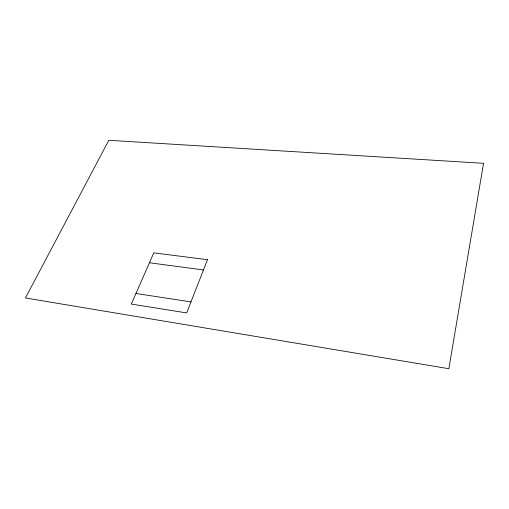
<?xml version="1.0" encoding="UTF-8"?>
<svg xmlns="http://www.w3.org/2000/svg" width="509" height="509" viewBox="0 0 509 509"><rect width="100%" height="100%" fill="white"/><g stroke="black" fill="none" stroke-linecap="round" stroke-linejoin="round"><path stroke-width="0.76" d="M149.449 262.759L203.454 269.967M135.96 293.477L190.977 301.901M483.55 163.313L448.849 368.707L25.45 297.969L108.811 140.293L483.55 163.313M207.468 259.692L186.669 312.933L131.309 304.077L153.788 252.865L207.468 259.692"/></g></svg>
